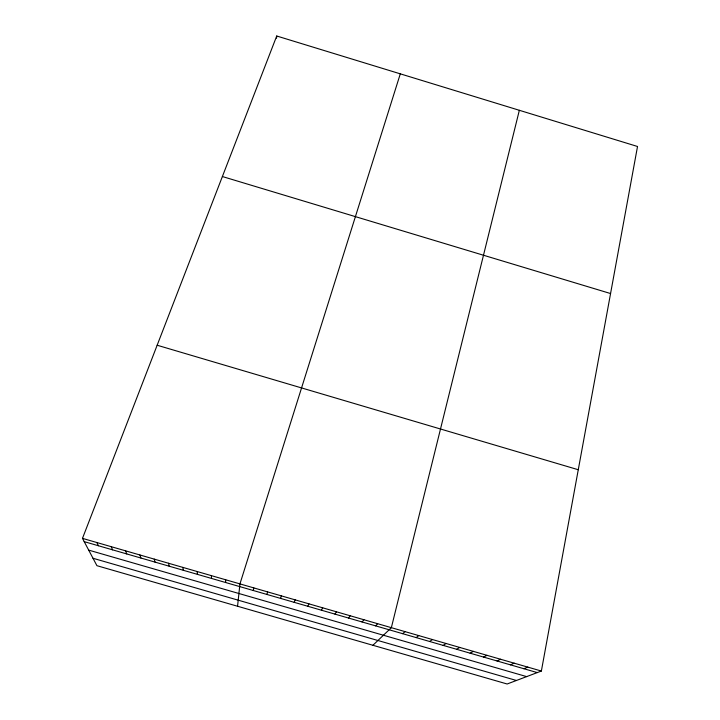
<?xml version="1.0" encoding="UTF-8"?>
<svg xmlns="http://www.w3.org/2000/svg" width="720" height="720" viewBox="0 0 720 720"><rect width="100%" height="100%" fill="white"/><g stroke="black" fill="none" stroke-linecap="round" stroke-linejoin="round"><path stroke-width="1.08" d="M225.594 582.507L225.693 579.771M276.552 38.196L276.723 36L637.524 146.484L541.368 671.04L507.15 684L96.921 565.686L82.476 538.371L276.723 36M237.555 606.249L239.949 583.893L400.302 73.845M253.314 590.517L253.773 587.889M519.345 110.295L391.356 627.669L372.915 645.282M266.949 594.459L267.588 591.885M280.566 598.401L281.385 595.872M294.183 602.334L295.173 599.859M307.782 606.267L308.943 603.846M321.372 610.191L322.713 607.824M334.953 614.115L336.465 611.802M348.516 618.039L350.208 615.771M362.07 621.954L363.933 619.74M375.615 625.869L377.649 623.709M402.669 633.69L405.054 631.629M416.178 637.596L418.734 635.589M429.678 641.493L432.405 639.54M443.169 645.399L446.067 643.491M456.642 649.287L459.72 647.433M470.115 653.184L473.355 651.375M483.57 657.072L486.981 655.317M497.007 660.96L500.598 659.25M510.444 664.839L514.197 663.183M523.863 668.718L527.787 667.116M82.476 538.371L541.368 671.04M84.204 541.638L537.273 672.597M88.686 550.116L526.662 676.611M92.997 558.27L516.447 680.481M157.158 345.231L578.268 469.737M222.381 176.535L610.569 293.544M96.849 542.52L98.397 545.742M111.213 546.678L112.581 549.846M125.568 550.827L126.747 553.941M139.914 554.976L140.904 558.027M154.242 559.116L155.052 562.122M168.561 563.256L169.182 566.208M182.862 567.387L183.303 570.285M197.154 571.527L197.415 574.362M211.428 575.649L211.509 578.439"/></g></svg>
